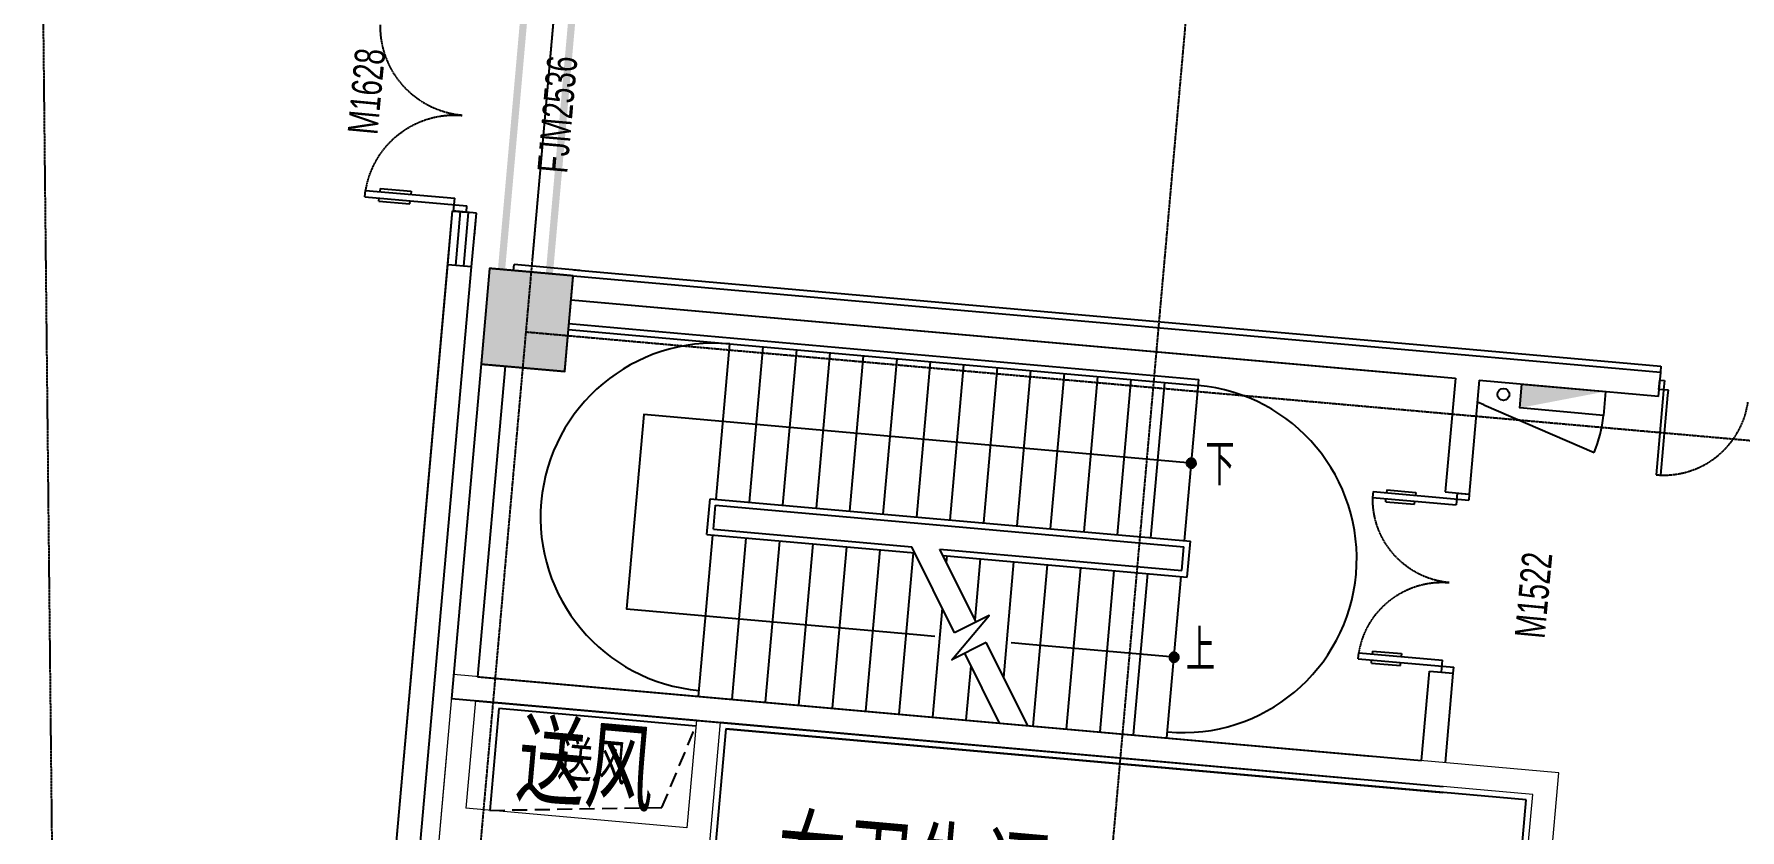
# Model space of a CAD drawing. Header units: millimetres. Extents: x 11669738 to 11859441, y -6222081 to -6069093.
# Drawn here: x 11773315 to 11787536, y -6197546 to -6190913 of the extents above; entities that cross this region are included whole.
import ezdxf
from ezdxf.enums import TextEntityAlignment as Align

# ---------------------------------------------------------------- set-up
doc = ezdxf.new("R2010")
doc.units = ezdxf.units.MM
for name, pattern in [('DASH', [0.35, 0.25, -0.1]), ('E-COLS-F4$0$HIDDEN', [0.375, 0.25, -0.125]), ('E-RG-1F$0$$0$DOTE', [2.42, 2, -0.2, 0.02, -0.2]), ('E1-RW-4F$0$HIDDEN', [0.375, 0.25, -0.125]), ('E2-RI-4F$0$DASH', [0.35, 0.25, -0.1]), ('XRE2$0$HIDDEN', [0.375, 0.25, -0.125])]:
    doc.linetypes.add(name, pattern=pattern)
for name, color, linetype in [('A—墙体', 7, 'Continuous'), ('A—楼梯、电梯、栏杆', 50, 'Continuous'), ('A—设备管丼、主管符号', 50, 'Continuous'), ('A—轴线、尺寸', 1, 'Continuous'), ('A—门窗', 135, 'Continuous'), ('E-COLS-F4$0$0S-COLS-HATCH', 8, 'Continuous'), ('E-COLS-F4$0$0S-COLS-I', 90, 'E-COLS-F4$0$HIDDEN'), ('E1-RI-4F$0$A-SYMB-DOOR', 4, 'Continuous'), ('E1-RI-4F$0$A-SYMB-DOOR1', 4, 'Continuous'), ('E1-RV-4F$0$A-SYMB-AREA', 4, 'Continuous'), ('E1-RV-4F$0$A-SYMB-NAME', 4, 'Continuous'), ('E1-RV-4F$0$WRV-1-01-N1$0$AUDIT_D_120618114340-341', 1, 'Continuous'), ('E1-RW-4F$0$0M-TEMP-S', 101, 'Continuous'), ('I—平面—文字', 40, 'Continuous'), ('I—平面—文字（放大1：100）', 40, 'XRE2$0$HIDDEN'), ('I—平面—消防设施', 10, 'Continuous'), ('I—平面—装饰面层线', 192, 'Continuous'), ('I—平面—门', 22, 'Continuous'), ('轴线100', 1, 'Continuous')]:
    doc.layers.add(name, color=color, linetype=linetype)
doc.layers.add('E1-RW-4F$0$A-WALL', color=7, linetype='Continuous', lineweight=5)
doc.layers.add('E2-RI-4F$0$A-DOOR-GLAZ', color=1, linetype='Continuous', lineweight=5)
doc.styles.add('E1-RI-4F$0$ECADI-TXT', font='SIMYOU.TTF')
doc.styles.add('E1-RV-4F$0$ECADI', font='hzs.shx', dxfattribs={"width": 0.7, "bigfont": 'hztxt.shx'})
doc.styles.add('XD2008', font='simhei.ttf', dxfattribs={"width": 0.85})

# ---------------------------------------------------------------- blocks, each defined once
blk = doc.blocks.new('E1-RI-4F$0$ECADI-TAG-DOOR')
blk = doc.blocks.new('E1-RI-4F$0$XFX-BX')
blk.add_lwpolyline([(0, 0), (0, 200), (700, 200), (700, 0)], close=True)
blk.add_solid([(0, 0), (0, 0), (700, 0), (700, 200)])
blk = doc.blocks.new('E-COLS-F4')
at = {"layer": 'E-COLS-F4$0$0S-COLS-HATCH'}
blk.add_hatch(color=18, dxfattribs=at).paths.add_polyline_path([(11777810, -6192928), (11777112, -6192866), (11777042, -6193663), (11777739, -6193724)])
at = {"layer": 'A—墙体'}
blk.add_lwpolyline([(11777810, -6192928), (11777112, -6192866), (11777042, -6193663), (11777739, -6193724)], close=True, dxfattribs=at)
at = {"layer": 'E-COLS-F4$0$0S-COLS-I'}
blk.add_lwpolyline([(11777810, -6192928), (11777112, -6192866), (11777042, -6193663), (11777739, -6193724)], close=True, dxfattribs=at)
at = {"layer": 'I—平面—装饰面层线'}
blk.add_line((11777312, -6192883), (11777316, -6192834), dxfattribs=at)
blk.add_lwpolyline([(11777864, -6192882), (11777316, -6192834)], dxfattribs=at)
blk = doc.blocks.new('E1-RV-4F$0$3')
at = {"layer": 'E1-RV-4F$0$WRV-1-01-N1$0$AUDIT_D_120618114340-341'}
h = blk.add_hatch(color=256, dxfattribs=at)
edge = h.paths.add_edge_path()
edge.add_arc((10773784.9, -7567736.8), 20, 138.7891, 318.7891, ccw=False)
edge.add_arc((10773784.9, -7567736.8), 20, -41.2109, 138.7891, ccw=False)
blk.add_lwpolyline([(10773800, -7567750, -1), (10773769.9, -7567723.7, -1)], format="xyb", close=True, dxfattribs=at)
blk = doc.blocks.new('E1-RV-4F$0$5erhfh')
at = {"layer": 'E1-RV-4F$0$A-SYMB-AREA', "style": 'E1-RV-4F$0$ECADI', "width": 0.7}
blk.add_attdef('340M2', text='', height=2.5, dxfattribs=at).set_placement((0, 1.25), align=Align.MIDDLE_LEFT)
at = {"layer": 'E1-RV-4F$0$A-SYMB-NAME', "style": 'E1-RV-4F$0$ECADI', "width": 0.7}
blk.add_attdef('CHINESENAME', (-12.29, 3.09), '', height=4.5, dxfattribs=at)
blk = doc.blocks.new('A$C666141D0')
at = {"layer": '轴线100', "linetype": 'E-RG-1F$0$$0$DOTE'}
for p, q in [((758.4, 7611), (4334.1, 47940.1)), ((5987.9, 7147.3), (9527.5, 47068.7)), ((2479.5, 27022.2), (81271, 20035))]:
    blk.add_line(p, q, dxfattribs=at)

msp = doc.modelspace()

# ---------------------------------------------------------------- linework, layer by layer
at = {"extrusion": (0, 0, -1)}
for p, q in [((11776812.7, -6192387.3), (11776918.9, -6192396.7)), ((11785179.9, -6194738.2), (11785279.5, -6194747)), ((11785179.9, -6194738.2), (11785279.5, -6194747)), ((11785279.5, -6194747), (11785275.1, -6194796.8)), ((11785047.4, -6196232.3), (11785147, -6196241.2)), ((11785047.4, -6196232.3), (11785147, -6196241.2))]:
    msp.add_line(p, q, dxfattribs=at)
at = {"layer": 'A—墙体'}
for p, q in [((11776211.9, -6199055.2), (11776803.3, -6192386.6)), ((11776985.7, -6192594), (11777002.5, -6192404.2)), ((11775977.8, -6203958.6), (11776962.7, -6192852.6)), ((11776211.9, -6199055.2), (11776763.5, -6192834.9)), ((11776962.7, -6192852.6), (11776763.5, -6192834.9)), ((11776962.7, -6192852.6), (11776763.5, -6192835)), ((11777809.7, -6192927.6), (11785182, -6193581.4)), ((11777809.7, -6192927.6), (11785182, -6193581.4)), ((11777792, -6193126.8), (11785164.4, -6193780.6)), ((11777792, -6193126.8), (11785164.4, -6193780.6)), ((11777792.1, -6193126.8), (11784963.9, -6193762.8)), ((11777792.1, -6193126.8), (11784963.9, -6193762.8)), ((11785182, -6193581.5), (11786874, -6193731.5)), ((11785380, -6193599), (11785380, -6193598.9)), ((11785380, -6193599), (11785380, -6193598.9)), ((11777041.8, -6193662.6), (11776794.7, -6196451.7)), ((11777041.8, -6193662.6), (11776794.7, -6196451.7)), ((11777241, -6193680.3), (11777011.4, -6196270.1)), ((11777241, -6193680.3), (11777011.4, -6196270.1)), ((11785164.4, -6193780.6), (11785080.3, -6194729.3)), ((11785164.4, -6193780.6), (11785080.3, -6194729.3)), ((11786873.7, -6193733.8), (11786856.1, -6193933)), ((11785363.6, -6193798.3), (11785279.5, -6194747)), ((11785363.6, -6193798.3), (11785279.5, -6194747)), ((11785363.5, -6193798.4), (11786856.3, -6193930.8)), ((11785080.3, -6194729.3), (11785279.5, -6194747)), ((11785080.3, -6194729.3), (11785279.5, -6194747)), ((11777011.3, -6196270.3), (11784462.5, -6196931.8)), ((11777011.4, -6196270.1), (11784881.8, -6196968.1)), ((11777011.4, -6196270.1), (11784881.8, -6196968.1)), ((11784881.8, -6196968.1), (11784947.8, -6196223.3)), ((11784881.8, -6196968.1), (11784947.8, -6196223.3)), ((11784947.8, -6196223.3), (11785147, -6196240.9)), ((11784947.8, -6196223.3), (11785147, -6196240.9)), ((11785081, -6196985.7), (11785147, -6196240.9)), ((11785081, -6196985.7), (11785147, -6196240.9)), ((11776794.7, -6196451.7), (11785063.3, -6197185)), ((11776794.7, -6196451.7), (11785063.3, -6197185)), ((11776993.6, -6196469.5), (11784364.6, -6197123.8))]:
    msp.add_line(p, q, dxfattribs=at)
at = {"layer": 'A—楼梯、电梯、栏杆', "color": 2}
for p, q in [((11777774.4, -6193326), (11783024.3, -6193791.6)), ((11777774.4, -6193326), (11783024.3, -6193791.6)), ((11777770, -6193375.8), (11783019.8, -6193841.4)), ((11777770, -6193375.8), (11783019.8, -6193841.4)), ((11779000.3, -6194790), (11779115.2, -6193495.1)), ((11779000.3, -6194790), (11779115.2, -6193495.1)), ((11779279.2, -6194814.8), (11779394.1, -6193519.9)), ((11779279.2, -6194814.8), (11779394.1, -6193519.9)), ((11779558.1, -6194839.5), (11779673, -6193544.6)), ((11779558.1, -6194839.5), (11779673, -6193544.6)), ((11779837.1, -6194864.2), (11779951.9, -6193569.3)), ((11779837.1, -6194864.2), (11779951.9, -6193569.3)), ((11780116, -6194889), (11780230.8, -6193594.1)), ((11780116, -6194889), (11780230.8, -6193594.1)), ((11780394.9, -6194913.7), (11780509.7, -6193618.8)), ((11780394.9, -6194913.7), (11780509.7, -6193618.8)), ((11780673.8, -6194938.4), (11780788.6, -6193643.5)), ((11780673.8, -6194938.4), (11780788.6, -6193643.5)), ((11780952.7, -6194963.2), (11781067.5, -6193668.3)), ((11780952.7, -6194963.2), (11781067.5, -6193668.3)), ((11781231.6, -6194987.9), (11781346.4, -6193693)), ((11781231.6, -6194987.9), (11781346.4, -6193693)), ((11781510.5, -6195012.6), (11781625.3, -6193717.7)), ((11781510.5, -6195012.6), (11781625.3, -6193717.7)), ((11781789.4, -6195037.4), (11781904.2, -6193742.5)), ((11781789.4, -6195037.4), (11781904.2, -6193742.5)), ((11782068.3, -6195062.1), (11782183.1, -6193767.2)), ((11782068.3, -6195062.1), (11782183.1, -6193767.2)), ((11782347.2, -6195086.8), (11782462, -6193791.9)), ((11782347.2, -6195086.8), (11782462, -6193791.9)), ((11782626.1, -6195111.6), (11782740.9, -6193816.7)), ((11782626.1, -6195111.6), (11782740.9, -6193816.7)), ((11782905, -6195136.3), (11783024.3, -6193791.6)), ((11782905, -6195136.3), (11783024.3, -6193791.6)), ((11778924, -6195084.5), (11778950.5, -6194785.6)), ((11778924, -6195084.5), (11778950.5, -6194785.6)), ((11778950.5, -6194785.6), (11782387, -6195090.4)), ((11778950.5, -6194785.6), (11782387, -6195090.4)), ((11778978.3, -6195039.1), (11778995.9, -6194839.8)), ((11778978.3, -6195039.1), (11778995.9, -6194839.8)), ((11778995.9, -6194839.8), (11782900.6, -6195186.1)), ((11778995.9, -6194839.8), (11782900.6, -6195186.1)), ((11778978.3, -6195039.1), (11780631.6, -6195185.7)), ((11778978.3, -6195039.1), (11780631.6, -6195185.7)), ((11778854.6, -6196433.6), (11778973.8, -6195088.9)), ((11778854.6, -6196433.6), (11778973.8, -6195088.9)), ((11778924, -6195084.5), (11780657.8, -6195238.2)), ((11778924, -6195084.5), (11780657.8, -6195238.2)), ((11779133.5, -6196458.3), (11779252.7, -6195113.6)), ((11779133.5, -6196458.3), (11779252.7, -6195113.6)), ((11779412.4, -6196483.1), (11779531.6, -6195138.3)), ((11779412.4, -6196483.1), (11779531.6, -6195138.3)), ((11779691.3, -6196507.8), (11779810.6, -6195163.1)), ((11779691.3, -6196507.8), (11779810.6, -6195163.1)), ((11779970.2, -6196532.5), (11780089.5, -6195187.8)), ((11779970.2, -6196532.5), (11780089.5, -6195187.8)), ((11780989.7, -6195903.9), (11780631.6, -6195185.7)), ((11780989.7, -6195903.9), (11780631.6, -6195185.7)), ((11782387.1, -6195090.4), (11782954.8, -6195140.7)), ((11782387.1, -6195090.4), (11782954.8, -6195140.7)), ((11782882.9, -6195385.3), (11782900.6, -6195186.1)), ((11782882.9, -6195385.3), (11782900.6, -6195186.1)), ((11782928.3, -6195439.6), (11782954.8, -6195140.7)), ((11782928.3, -6195439.6), (11782954.8, -6195140.7)), ((11780249.1, -6196557.3), (11780368.4, -6195212.5)), ((11780249.1, -6196557.3), (11780368.4, -6195212.5)), ((11780528, -6196582), (11780647.3, -6195237.3)), ((11780528, -6196582), (11780647.3, -6195237.3)), ((11780865.4, -6195206.4), (11782882.9, -6195385.3)), ((11781168.7, -6195814.7), (11780865.4, -6195206.4)), ((11780865.4, -6195206.4), (11782882.9, -6195385.3)), ((11781168.7, -6195814.7), (11780865.4, -6195206.4)), ((11780891.6, -6195258.9), (11782928.3, -6195439.6)), ((11780891.6, -6195258.9), (11782928.3, -6195439.6)), ((11780921.2, -6195318.2), (11780926.2, -6195262)), ((11780921.2, -6195318.2), (11780926.2, -6195262)), ((11781159.8, -6195796.9), (11781205.1, -6195286.7)), ((11781159.8, -6195796.9), (11781205.1, -6195286.7)), ((11781398.5, -6196275.6), (11781484, -6195311.5)), ((11781398.5, -6196275.6), (11781484, -6195311.5)), ((11781643.6, -6196680.9), (11781762.9, -6195336.2)), ((11781643.6, -6196680.9), (11781762.9, -6195336.2)), ((11781922.5, -6196705.7), (11782041.8, -6195360.9)), ((11781922.5, -6196705.7), (11782041.8, -6195360.9)), ((11782201.4, -6196730.4), (11782320.7, -6195385.7)), ((11782201.4, -6196730.4), (11782320.7, -6195385.7)), ((11782480.4, -6196755.1), (11782599.6, -6195410.4)), ((11782480.4, -6196755.1), (11782599.6, -6195410.4)), ((11782759.3, -6196779.9), (11782878.5, -6195435.1)), ((11782759.3, -6196779.9), (11782878.5, -6195435.1)), ((11780806.9, -6196606.7), (11780887.4, -6195698.8)), ((11780806.9, -6196606.7), (11780887.4, -6195698.8)), ((11781598.5, -6196676.9), (11781253.4, -6195984.7)), ((11781598.5, -6196676.9), (11781253.4, -6195984.7)), ((11781364.7, -6196656.2), (11781074.5, -6196073.9)), ((11781364.7, -6196656.2), (11781074.5, -6196073.9)), ((11781085.8, -6196631.5), (11781126.1, -6196177.5)), ((11781085.8, -6196631.5), (11781126.1, -6196177.5))]:
    msp.add_line(p, q, dxfattribs=at)
for points in [[(11782962.4, -6194488.9), (11778398.4, -6194084.2), (11778254.8, -6195702.8), (11780675, -6195917.4), (11780824.4, -6195930.6)], [(11782962.4, -6194488.9), (11778398.4, -6194084.2), (11778254.8, -6195702.8), (11780675, -6195917.4), (11780824.4, -6195930.6)], [(11781253.4, -6195984.7), (11780965.1, -6196128.5), (11781278.5, -6195760), (11780989.7, -6195903.9)], [(11781253.4, -6195984.7), (11780965.1, -6196128.5), (11781278.5, -6195760), (11780989.7, -6195903.9)], [(11782818.9, -6196107.5), (11781610, -6196000.3), (11781460.6, -6195987)], [(11782818.9, -6196107.5), (11781610, -6196000.3), (11781460.6, -6195987)]]:
    msp.add_lwpolyline(points, dxfattribs=at)
for centre, start, end in [((11778987.1, -6194939.5), 84.93223, 264.93223), ((11778987.1, -6194939.5), 84.93223, 264.93223), ((11782891.8, -6195285.7), 264.93223, 84.93223), ((11782891.8, -6195285.7), 264.93223, 84.93223)]:
    msp.add_arc(centre, 1450, start, end, dxfattribs=at)
at = {"layer": 'A—设备管丼、主管符号', "linetype": 'E1-RW-4F$0$HIDDEN', "ltscale": 500}
msp.add_lwpolyline([(11777113.4, -6197383.5), (11778549.3, -6197360), (11778831.8, -6196681.7)], dxfattribs=at)
at = {"layer": 'A—轴线、尺寸', "linetype": 'ByBlock'}
msp.add_line((11777469.9, -6192797.1, 0), (11779271.6, -6172476.8, 0), dxfattribs=at)
at = {"layer": 'A—门窗'}
for p, q in [((11776763.5, -6192835), (11776803.3, -6192386.6)), ((11777002.5, -6192404.2), (11776803.3, -6192386.6)), ((11776829.9, -6192840.8), (11776869.7, -6192392.5)), ((11776896.3, -6192846.7), (11776936.1, -6192398.4)), ((11776962.7, -6192852.6), (11777002.5, -6192404.2))]:
    msp.add_line(p, q, dxfattribs=at)
at = {"layer": 'E1-RW-4F$0$0M-TEMP-S', "color": 2}
for p, q in [((11777188.6, -6196535.8, 0), (11777113.4, -6197383.5, 0)), ((11778831.8, -6196681.7), (11777188.6, -6196535.8, 0))]:
    msp.add_line(p, q, dxfattribs=at)
at = {"layer": 'E1-RW-4F$0$A-WALL', "lineweight": 13}
for p, q in [((11776812.2, -6196251.7), (11776157.9, -6203622.7)), ((11786026, -6197069.6), (11776812.2, -6196251.7)), ((11776750.4, -6196948.9), (11776455.9, -6200266.3))]:
    msp.add_line(p, q, dxfattribs=at)
at = {"layer": 'E1-RW-4F$0$A-WALL'}
for p, q in [((11776993.8, -6196468.6), (11776914.2, -6197365.1)), ((11778836.2, -6196632.1), (11776993.8, -6196468.6)), ((11778836.2, -6196632.1), (11778756.7, -6197528.6)), ((11779035.4, -6196649.8), (11778938.2, -6197745.5)), ((11785809.1, -6197251.1), (11779035.4, -6196649.8)), ((11785875.7, -6198762.9), (11786026, -6197069.6)), ((11785676.5, -6198745.2), (11785809.1, -6197251.1)), ((11778756.7, -6197528.6), (11776914.2, -6197365.1))]:
    msp.add_line(p, q, dxfattribs=at)
at = {"layer": 'E2-RI-4F$0$A-DOOR-GLAZ', "linetype": 'E2-RI-4F$0$DASH', "const_width": 60}
for points in [[(11777432.7, -6190384.5), (11777212.1, -6192874.8)], [(11777831.2, -6190419.8), (11777610.6, -6192910.1)]]:
    msp.add_lwpolyline(points, dxfattribs=at)
at = {"layer": 'I—平面—消防设施'}
msp.add_line((11785402, -6194004.4), (11785347.4, -6193980.9), dxfattribs=at)
msp.add_circle((11785564.3, -6193915.8), 50, dxfattribs=at)
at = {"layer": 'I—平面—装饰面层线'}
for p, q in [((11777814.1, -6192877.8), (11785186.5, -6193531.6)), ((11785186.4, -6193531.7), (11786878.4, -6193681.7)), ((11786878.4, -6193681.7), (11786874, -6193731.5)), ((11779080.8, -6196704.6), (11778983.6, -6197799.7)), ((11785754.9, -6197296.5), (11779080.8, -6196704)), ((11779080.8, -6196704.6), (11785058.9, -6197234.8)), ((11785626.7, -6198740.8), (11785754.9, -6197296.5))]:
    msp.add_line(p, q, dxfattribs=at)
at = {"layer": 'I—平面—门', "extrusion": (0, 0, -1)}
for p, q in [((11776073.6, -6192268.2), (11776078.3, -6192215.1)), ((11776078.3, -6192215.1), (11776822.1, -6192281)), ((11776199.7, -6192199), (11776197.4, -6192225.6)), ((11776199.7, -6192199), (11776457.3, -6192221.9)), ((11776073.6, -6192268.2), (11776923.6, -6192343.5)), ((11776190.3, -6192305.3), (11776192.6, -6192278.7)), ((11776190.3, -6192305.3), (11776447.9, -6192328.1)), ((11776447.9, -6192328.1), (11776450.3, -6192301.6)), ((11776457.3, -6192221.9), (11776455, -6192248.5)), ((11776812.7, -6192387.3), (11776822.1, -6192281)), ((11776918.9, -6192396.7), (11776923.6, -6192343.5)), ((11784478.2, -6194726.2), (11784473.8, -6194776)), ((11784473.8, -6194776), (11785171, -6194837.8)), ((11784473.8, -6194776), (11785171, -6194837.8)), ((11784478.2, -6194726.2), (11785275.1, -6194796.8)), ((11784478.2, -6194726.2), (11785275.1, -6194796.8)), ((11784592, -6194711.1), (11784589.8, -6194736)), ((11784592, -6194711.1), (11784589.8, -6194736)), ((11784592, -6194711.1), (11784833.5, -6194732.6)), ((11784592, -6194711.1), (11784833.5, -6194732.6)), ((11784833.5, -6194732.6), (11784831.3, -6194757.5)), ((11784833.5, -6194732.6), (11784831.3, -6194757.5)), ((11785179.9, -6194738.2), (11785171, -6194837.8)), ((11785179.9, -6194738.2), (11785171, -6194837.8)), ((11785279.5, -6194747), (11785275.1, -6194796.8)), ((11784583.2, -6194810.8), (11784585.4, -6194785.9)), ((11784583.2, -6194810.8), (11784585.4, -6194785.9)), ((11784583.2, -6194810.8), (11784824.7, -6194832.2)), ((11784583.2, -6194810.8), (11784824.7, -6194832.2)), ((11784824.7, -6194832.2), (11784826.9, -6194807.3)), ((11784824.7, -6194832.2), (11784826.9, -6194807.3)), ((11784472.7, -6196055.9), (11784470.5, -6196080.8)), ((11784472.7, -6196055.9), (11784470.5, -6196080.8)), ((11784472.7, -6196055.9), (11784714.2, -6196077.3)), ((11784472.7, -6196055.9), (11784714.2, -6196077.3)), ((11784354.5, -6196120.7), (11784359, -6196070.9)), ((11784354.5, -6196120.7), (11785151.4, -6196191.3)), ((11784354.5, -6196120.7), (11785151.4, -6196191.3)), ((11784359, -6196070.9), (11785056.2, -6196132.7)), ((11784359, -6196070.9), (11785056.2, -6196132.7)), ((11784463.9, -6196155.5), (11784466.1, -6196130.6)), ((11784463.9, -6196155.5), (11784466.1, -6196130.6)), ((11784463.9, -6196155.5), (11784705.4, -6196176.9)), ((11784463.9, -6196155.5), (11784705.4, -6196176.9)), ((11784705.4, -6196176.9), (11784707.6, -6196152)), ((11784705.4, -6196176.9), (11784707.6, -6196152)), ((11784714.2, -6196077.3), (11784712, -6196102.2)), ((11784714.2, -6196077.3), (11784712, -6196102.2)), ((11785047.4, -6196232.3), (11785056.2, -6196132.7)), ((11785047.4, -6196232.3), (11785056.2, -6196132.7)), ((11785147, -6196241.2), (11785151.4, -6196191.3)), ((11785147, -6196241.2), (11785151.4, -6196191.3))]:
    msp.add_line(p, q, dxfattribs=at)
at = {"layer": 'I—平面—门'}
for p, q in [((11786897.1, -6193917.8), (11786837.8, -6194586.2)), ((11786861.2, -6193875), (11786868.2, -6193796.3)), ((11786900.6, -6193878.5), (11786861.2, -6193875)), ((11786868.2, -6193796.3), (11786907.5, -6193799.8)), ((11786877.1, -6194589.7), (11786936.4, -6193921.3)), ((11786900.6, -6193878.5), (11786897.1, -6193917.8)), ((11786907.5, -6193799.8), (11786900.6, -6193878.5)), ((11786939.9, -6193881.9), (11786900.6, -6193878.5)), ((11786936.4, -6193921.3), (11786939.9, -6193881.9)), ((11786837.8, -6194586.2), (11786877.1, -6194589.7))]:
    msp.add_line(p, q, dxfattribs=at)
msp.add_lwpolyline([(11785402, -6194004.4), (11786320.3, -6194400)], dxfattribs=at)
at = {"layer": 'I—平面—门', "color": 8, "linetype": 'DASH', "ltscale": 20, "extrusion": (0, 0, -1)}
for centre, start, end in [((-11776949.3, -6190846.6), 275.06685, 0.97081), ((-11776817.4, -6192334.1), 9.16289, 95.06685)]:
    msp.add_arc(centre, 746.7, start, end, dxfattribs=at)
at = {"layer": 'I—平面—门', "color": 8, "linetype": 'DASH', "ltscale": 20}
msp.add_arc((11786900.6, -6193878.5), 710.5, 264.93223, 351.74046, dxfattribs=at)
at = {"layer": 'I—平面—门'}
msp.add_arc((11785401.9, -6194004.4), 1000, 336.69778, 354.9189, dxfattribs=at)
at = {"layer": 'I—平面—门', "color": 8, "linetype": 'DASH', "ltscale": 20, "extrusion": (0, 0, -1)}
for centre, major_axis, start_param, end_param in [((11785175.5, -6194788), (-325.8, 619.6), 3.7141735, 5.2134803), ((11785051.8, -6196182.5), (571.5, 404.3), 3.9172087, 5.4165156)]:
    msp.add_ellipse(centre, major_axis=major_axis, ratio=1, start_param=start_param, end_param=end_param, dxfattribs=at)
at = {"layer": '轴线100', "linetype": 'E-RG-1F$0$$0$DOTE'}
msp.add_line((11773620.7, -6212422.4, 0), (11773315.1, -6183379.2, 0), dxfattribs=at)

# ---------------------------------------------------------------- block references
ref = msp.add_blockref('E1-RV-4F$0$5erhfh', (11784307.8, -6194984.4), dxfattribs=dict(xscale=100, yscale=100, zscale=100))
ref.add_attrib('CHINESENAME', '下', (11783078.6, -6194675.6), dxfattribs={"layer": 'E1-RV-4F$0$A-SYMB-NAME', "height": 350, "style": 'E1-RV-4F$0$ECADI', "width": 0.7})
ref = msp.add_blockref('E1-RV-4F$0$5erhfh', (11784307.8, -6194984.4), dxfattribs=dict(xscale=100, yscale=100, zscale=100))
ref.add_attrib('CHINESENAME', '下', (11783078.6, -6194675.6), dxfattribs={"layer": 'E1-RV-4F$0$A-SYMB-NAME', "height": 350, "style": 'E1-RV-4F$0$ECADI', "width": 0.7})
ref = msp.add_blockref('E1-RV-4F$0$5erhfh', (11784145.5, -6196531.7), dxfattribs=dict(xscale=100, yscale=100, zscale=100))
ref.add_attrib('CHINESENAME', '上', (11782916.3, -6196223), dxfattribs={"layer": 'E1-RV-4F$0$A-SYMB-NAME', "height": 350, "style": 'E1-RV-4F$0$ECADI', "width": 0.7})
ref = msp.add_blockref('E1-RV-4F$0$5erhfh', (11784145.5, -6196531.7), dxfattribs=dict(xscale=100, yscale=100, zscale=100))
ref.add_attrib('CHINESENAME', '上', (11782916.3, -6196223), dxfattribs={"layer": 'E1-RV-4F$0$A-SYMB-NAME', "height": 350, "style": 'E1-RV-4F$0$ECADI', "width": 0.7})
at = {"layer": 'A—楼梯、电梯、栏杆', "xscale": -1.999999999999989, "yscale": 1.999999999999992, "zscale": 2, "rotation": 174.9329973623873}
for p in [(-11017176.4, -19367719.2), (-11017176.4, -19367719.2), (-11017320, -19369337.8), (-11017320, -19369337.8)]:
    msp.add_blockref('E1-RV-4F$0$3', p, dxfattribs=at)
at = {"layer": 'E1-RI-4F$0$A-SYMB-DOOR1'}
ref = msp.add_blockref('E1-RI-4F$0$ECADI-TAG-DOOR', (11776990, -6190883.6), dxfattribs=dict(at, xscale=100.0000000022703, yscale=100.0000000022703, zscale=100.0000000022703, rotation=84.67699832889429))
ref.add_attrib('门窗主编号1', 'M1628', dxfattribs={"layer": 'E1-RI-4F$0$A-SYMB-DOOR', "height": 250, "rotation": 84.677, "style": 'E1-RI-4F$0$ECADI-TXT', "width": 0.7}).set_placement((11776243.4, -6191045), align=Align.RIGHT)
ref = msp.add_blockref('E1-RI-4F$0$ECADI-TAG-DOOR', (11778591, -6190942.6), dxfattribs=dict(at, xscale=100.0000000022701, yscale=100.0000000022701, zscale=100.0000000022701, rotation=84.93142103620417))
ref.add_attrib('门窗主编号1', 'FJM2536', dxfattribs={"layer": 'E1-RI-4F$0$A-SYMB-DOOR', "height": 250, "rotation": 84.93142, "style": 'E1-RI-4F$0$ECADI-TXT', "width": 0.7}).set_placement((11777845.1, -6191107.3), align=Align.RIGHT)
ref = msp.add_blockref('E1-RI-4F$0$ECADI-TAG-DOOR', (11786720.1, -6195084.2), dxfattribs=dict(at, xscale=100.0000000022703, yscale=100.0000000022703, zscale=100.0000000022703, rotation=84.67699832889429))
ref.add_attrib('门窗主编号1', 'M1522', dxfattribs={"layer": 'E1-RI-4F$0$A-SYMB-DOOR', "height": 250, "rotation": 84.677, "style": 'E1-RI-4F$0$ECADI-TXT', "width": 0.7}).set_placement((11785973.5, -6195245.6), align=Align.RIGHT)
at = {"layer": 'I—平面—消防设施', "rotation": 174.9178713072998}
msp.add_blockref('E1-RI-4F$0$XFX-BX', (11786415.8, -6193891.9), dxfattribs=at)
at = {"layer": 'I—平面—装饰面层线'}
msp.add_blockref('E-COLS-F4', (0, 0), dxfattribs=at)
at = {"layer": '轴线100', "linetype": 'ByBlock'}
msp.add_blockref('A$C666141D0', (11774937.5, -6220417, 0), dxfattribs=at)

# ---------------------------------------------------------------- texts
at = {"layer": 'I—平面—文字', "linetype": 'ByBlock', "style": 'XD2008', "width": 0.7}
for s, p in [('送风', (11777322.3, -6197241.2, 0)), ('女卫生间', (11779477.5, -6198035, 0))]:
    msp.add_text(s, height=600, rotation=354.94783, dxfattribs=at).set_placement(p)
at = {"layer": 'I—平面—文字（放大1：100）', "linetype": 'ByBlock', "style": 'XD2008', "width": 0.7}
msp.add_text('送风', height=300, rotation=354.94783, dxfattribs=at).set_placement((11777675.2, -6197092.5, 0))

doc.saveas('drawing.dxf')
